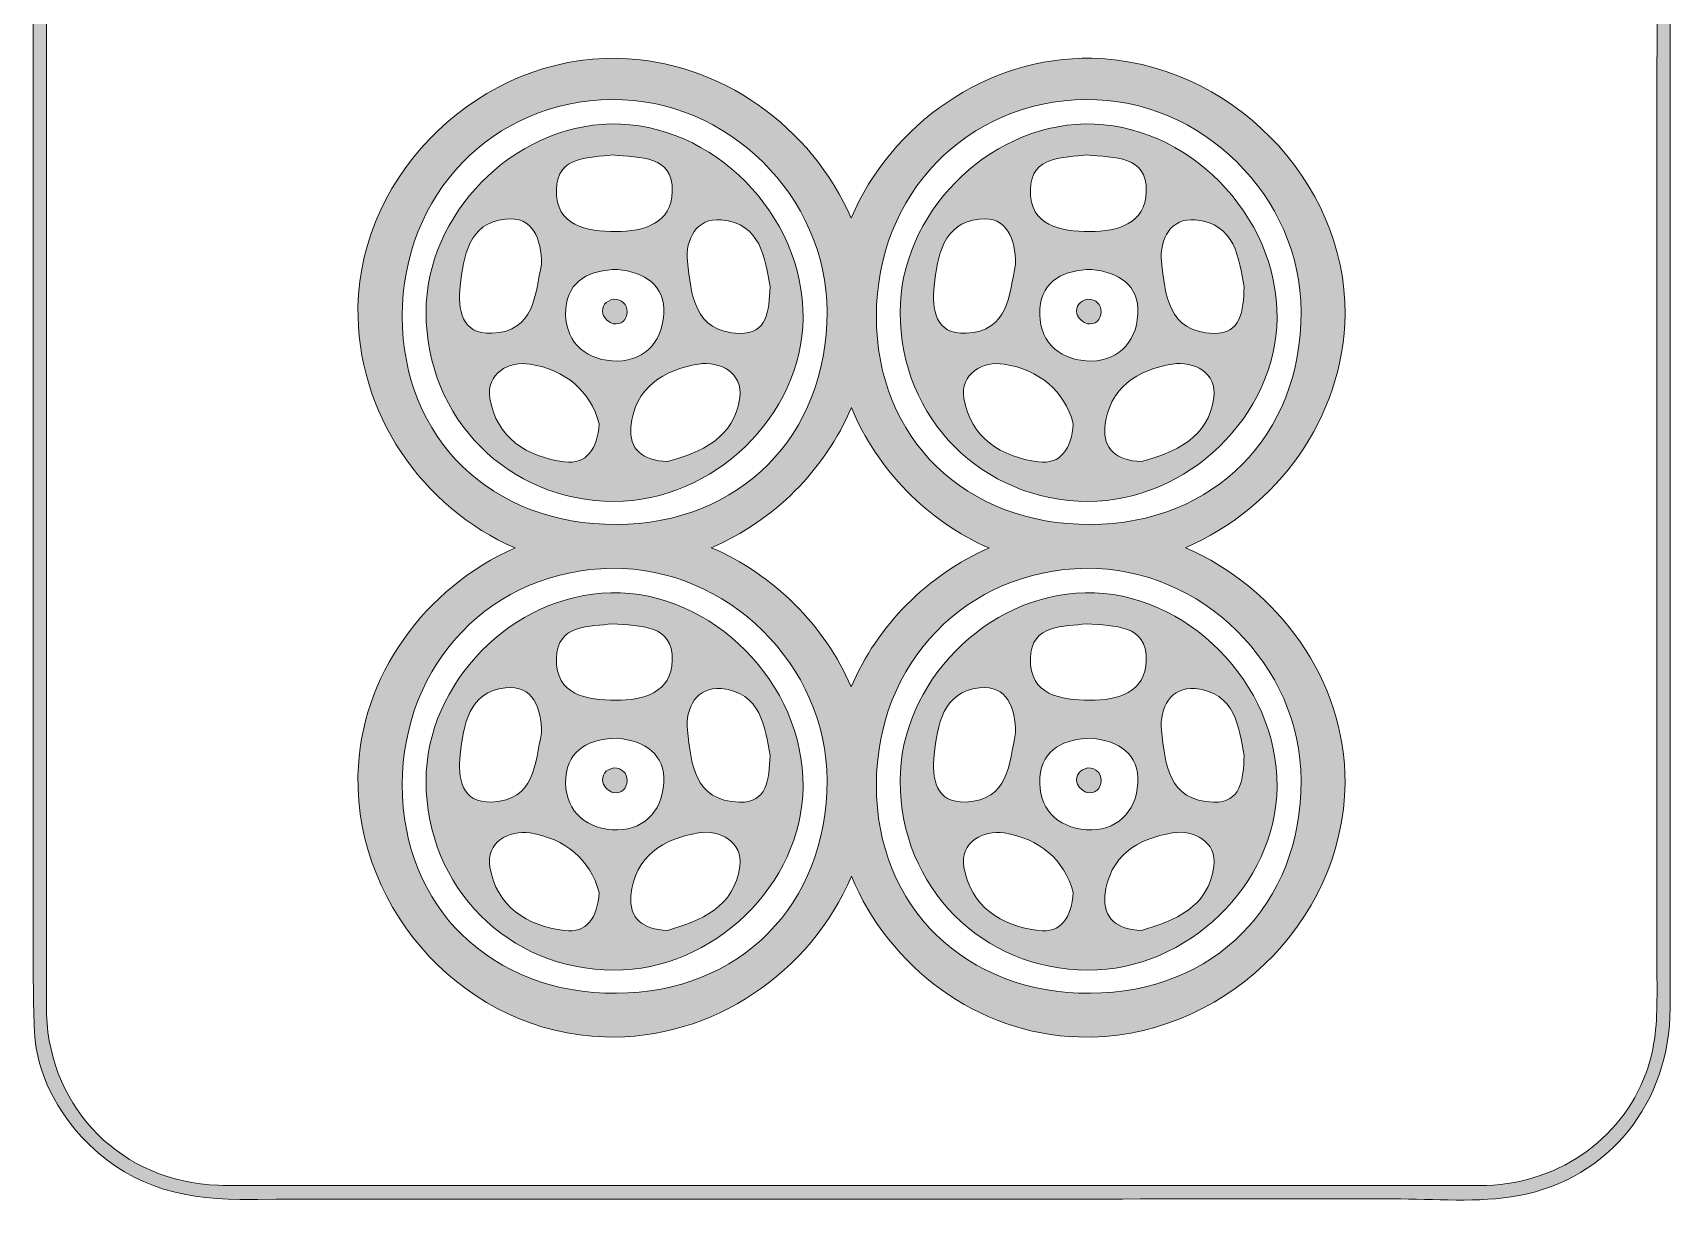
# Model space of a CAD drawing. Extents: x 2692 to 3002, y -465 to -30.
# Drawn here: x 2691.6 to 3002.5, y -465 to -242.8 of the extents above; entities that cross this region are included whole.
import ezdxf

# ---------------------------------------------------------------- set-up
doc = ezdxf.new("R2010")
doc.units = 0
doc.header["$MEASUREMENT"] = 0
doc.layers.add('Layer 1', color=7, linetype='Continuous', lineweight=0)

msp = doc.modelspace()

# ---------------------------------------------------------------- hatches: boundary and pattern name
at = {"layer": 'Layer 1', "true_color": 0x000000, "transparency": 33554687}
h = msp.add_hatch(color=18, dxfattribs=at)
h.dxf.hatch_style = 2
edge = h.paths.add_edge_path()
edge.add_spline(control_points=[(3000.02, -247.35), (3000.02, -247.35), (2999.97, -247.35), (2999.97, -247.35), (2999.97, -306.74), (2999.96, -366.14), (2999.98, -425.54), (2999.98, -430.55), (2999.68, -435.5), (2997.91, -440.27), (2993.11, -453.23), (2980.68, -461.67), (2966.25, -461.67), (2888.99, -461.67), (2811.72, -461.65), (2734.46, -461.64), (2731.91, -461.64), (2729.35, -461.7), (2726.8, -461.61), (2708.62, -460.96), (2694.94, -447.33), (2694.22, -429.17), (2694.18, -428.24), (2694.2, -427.32), (2694.2, -426.38), (2694.2, -307.01), (2694.22, -187.63), (2694.16, -68.25), (2694.16, -58.52), (2696.78, -49.98), (2703.78, -42.99), (2710.74, -36.06), (2719.15, -32.98), (2728.92, -32.99), (2785.88, -33.04), (2842.85, -33.01), (2899.8, -33.01), (2922.08, -33.01), (2944.36, -32.92), (2966.63, -33.05), (2983.18, -33.14), (2996.27, -43.96), (2999.38, -59.79), (3000.22, -64.03), (3000, -68.34), (3000.01, -72.63), (3000.02, -130.87), (3000.02, -189.11), (3000.02, -247.35)], knot_values=[0, 0, 0, 0, 1, 1, 1, 2, 2, 2, 3, 3, 3, 4, 4, 4, 5, 5, 5, 6, 6, 6, 7, 7, 7, 8, 8, 8, 9, 9, 9, 10, 10, 10, 11, 11, 11, 12, 12, 12, 13, 13, 13, 14, 14, 14, 15, 15, 15, 16, 16, 16, 16], degree=3, periodic=0)
edge = h.paths.add_edge_path()
edge.add_spline(control_points=[(3002.45, -299.19), (3002.45, -221.35), (3002.47, -143.49), (3002.45, -65.65), (3002.45, -55.34), (2998.5, -46.73), (2990.96, -39.73), (2983.78, -33.06), (2975.14, -30.39), (2965.49, -30.41), (2945.42, -30.45), (2925.35, -30.45), (2905.28, -30.45), (2846.22, -30.44), (2787.17, -30.42), (2728.11, -30.42), (2716.77, -30.42), (2707.39, -34.75), (2699.97, -43.31), (2693.69, -50.53), (2691.61, -59.04), (2691.63, -68.43), (2691.71, -127.96), (2691.67, -187.47), (2691.67, -246.98), (2691.67, -296.64), (2691.65, -346.3), (2691.68, -395.96), (2691.68, -407.66), (2691.61, -419.38), (2691.85, -431.09), (2692.02, -439.3), (2695.37, -446.34), (2700.89, -452.39), (2708.96, -461.25), (2719.16, -464.3), (2730.9, -464.28), (2803.87, -464.16), (2876.85, -464.25), (2949.82, -464.18), (2957.82, -464.16), (2965.88, -465.01), (2973.8, -463.55), (2990.84, -460.37), (3002.45, -445.92), (3002.46, -427.97), (3002.5, -385.05), (3002.45, -342.12), (3002.45, -299.19)], knot_values=[0, 0, 0, 0, 1, 1, 1, 2, 2, 2, 3, 3, 3, 4, 4, 4, 5, 5, 5, 6, 6, 6, 7, 7, 7, 8, 8, 8, 9, 9, 9, 10, 10, 10, 11, 11, 11, 12, 12, 12, 13, 13, 13, 14, 14, 14, 15, 15, 15, 16, 16, 16, 16], degree=3, periodic=0)
at = {"layer": 'Layer 1', "true_color": 0x831618, "transparency": 33554687}
h = msp.add_hatch(color=246, dxfattribs=at)
h.dxf.hatch_style = 2
edge = h.paths.add_edge_path()
edge.add_spline(control_points=[(2892.43, -425.15), (2868.68, -425.27), (2851.77, -408.82), (2851.77, -385.6), (2851.77, -362.43), (2868.91, -344.72), (2891.59, -344.47), (2913.49, -344.23), (2932.38, -362.87), (2932.42, -384.75), (2932.45, -408.32), (2915.9, -425.04), (2892.43, -425.15)], knot_values=[0, 0, 0, 0, 1, 1, 1, 2, 2, 2, 3, 3, 3, 4, 4, 4, 4], degree=3, periodic=0)
edge = h.paths.add_edge_path()
edge.add_spline(control_points=[(2802.43, -425.15), (2778.68, -425.27), (2761.77, -408.82), (2761.77, -385.6), (2761.77, -362.43), (2778.91, -344.72), (2801.59, -344.47), (2823.49, -344.23), (2842.38, -362.87), (2842.42, -384.75), (2842.45, -408.32), (2825.9, -425.04), (2802.43, -425.15)], knot_values=[0, 0, 0, 0, 1, 1, 1, 2, 2, 2, 3, 3, 3, 4, 4, 4, 4], degree=3, periodic=0)
edge = h.paths.add_edge_path()
edge.add_spline(control_points=[(2761.77, -296.6), (2761.77, -273.43), (2778.91, -255.72), (2801.59, -255.47), (2823.49, -255.23), (2842.38, -273.87), (2842.42, -295.75), (2842.45, -319.32), (2825.9, -336.04), (2802.43, -336.15), (2778.68, -336.27), (2761.77, -319.82), (2761.77, -296.6)], knot_values=[0, 0, 0, 0, 1, 1, 1, 2, 2, 2, 3, 3, 3, 4, 4, 4, 4], degree=3, periodic=0)
edge = h.paths.add_edge_path()
edge.add_spline(control_points=[(2873.17, -340.61), (2861.52, -345.72), (2851.94, -355.32), (2847, -366.98), (2841.96, -355.31), (2832.26, -345.65), (2820.44, -340.55), (2832.33, -335.46), (2842.02, -325.8), (2847.03, -313.93), (2851.96, -325.8), (2861.46, -335.53), (2873.17, -340.61)], knot_values=[0, 0, 0, 0, 1, 1, 1, 2, 2, 2, 3, 3, 3, 4, 4, 4, 4], degree=3, periodic=0)
edge = h.paths.add_edge_path()
edge.add_spline(control_points=[(2891.59, -255.47), (2913.49, -255.23), (2932.38, -273.87), (2932.42, -295.75), (2932.45, -319.32), (2915.9, -336.04), (2892.43, -336.15), (2868.68, -336.27), (2851.77, -319.82), (2851.77, -296.6), (2851.77, -273.43), (2868.91, -255.72), (2891.59, -255.47)], knot_values=[0, 0, 0, 0, 1, 1, 1, 2, 2, 2, 3, 3, 3, 4, 4, 4, 4], degree=3, periodic=0)
edge = h.paths.add_edge_path()
edge.add_spline(control_points=[(2910.44, -340.55), (2927.84, -333.1), (2940.55, -315.86), (2940.75, -296.24), (2941.01, -270.78), (2918.63, -248.15), (2892.71, -247.64), (2872.76, -247.25), (2854.52, -260.24), (2847, -277.98), (2839.6, -260.85), (2822.15, -248.02), (2802.71, -247.64), (2776.83, -247.13), (2753.82, -269.13), (2753.36, -294.81), (2753, -314.91), (2765.59, -332.98), (2783.17, -340.61), (2766.26, -348.02), (2753.7, -364.91), (2753.36, -383.81), (2752.89, -409.96), (2774.34, -432.7), (2800.18, -433.45), (2820.82, -434.05), (2839.38, -421.06), (2847.03, -402.93), (2854.18, -420.17), (2870.97, -432.89), (2890.18, -433.45), (2917.09, -434.23), (2940.47, -411.93), (2940.75, -385.24), (2940.94, -365.87), (2928.04, -348.15), (2910.44, -340.55)], knot_values=[0, 0, 0, 0, 1, 1, 1, 2, 2, 2, 3, 3, 3, 4, 4, 4, 5, 5, 5, 6, 6, 6, 7, 7, 7, 8, 8, 8, 9, 9, 9, 10, 10, 10, 11, 11, 11, 12, 12, 12, 12], degree=3, periodic=0)
h = msp.add_hatch(color=246, dxfattribs=at)
h.dxf.hatch_style = 2
edge = h.paths.add_edge_path()
edge.add_spline(control_points=[(2825.85, -312.06), (2824.84, -319.77), (2818.4, -322.46), (2812.09, -324.2), (2807.37, -324.07), (2804.78, -321.8), (2805.18, -317.62), (2805.9, -310.12), (2811.44, -306.76), (2817.99, -305.69), (2822.04, -305.04), (2826.47, -307.37), (2825.85, -312.06)], knot_values=[0, 0, 0, 0, 1, 1, 1, 2, 2, 2, 3, 3, 3, 4, 4, 4, 4], degree=3, periodic=0)
edge = h.paths.add_edge_path()
edge.add_spline(control_points=[(2801.61, -305.09), (2796.08, -304.71), (2792.39, -300.99), (2792.82, -295.21), (2793.22, -289.65), (2797.52, -287.87), (2802.61, -287.71), (2807.78, -288.26), (2811.71, -290.67), (2811.41, -296.22), (2811.1, -301.85), (2807.3, -305.48), (2801.61, -305.09)], knot_values=[0, 0, 0, 0, 1, 1, 1, 2, 2, 2, 3, 3, 3, 4, 4, 4, 4], degree=3, periodic=0)
edge = h.paths.add_edge_path()
edge.add_spline(control_points=[(2792.58, -324.26), (2785.48, -323.36), (2779.64, -319.63), (2778.39, -312.22), (2777.59, -307.51), (2782.03, -305.05), (2786.06, -305.71), (2792.61, -306.79), (2797.5, -310.68), (2799.14, -317.02), (2798.88, -321.82), (2796.73, -324.78), (2792.58, -324.26)], knot_values=[0, 0, 0, 0, 1, 1, 1, 2, 2, 2, 3, 3, 3, 4, 4, 4, 4], degree=3, periodic=0)
edge = h.paths.add_edge_path()
edge.add_spline(control_points=[(2772.77, -290.88), (2773.37, -285.23), (2774.38, -278.91), (2781.35, -278.15), (2786.63, -277.58), (2788.16, -282.04), (2788.21, -286.71), (2786.96, -292.52), (2786.95, -299.5), (2778.8, -299.84), (2772.92, -300.09), (2772.3, -295.28), (2772.77, -290.88)], knot_values=[0, 0, 0, 0, 1, 1, 1, 2, 2, 2, 3, 3, 3, 4, 4, 4, 4], degree=3, periodic=0)
edge = h.paths.add_edge_path()
edge.add_spline(control_points=[(2801.69, -265.98), (2807.06, -266.51), (2813.19, -266.05), (2813.02, -272.95), (2812.86, -279), (2807.63, -280.56), (2802.32, -280.53), (2796.77, -280.51), (2790.86, -279.51), (2791.02, -272.62), (2791.18, -265.92), (2797.46, -266.6), (2801.69, -265.98)], knot_values=[0, 0, 0, 0, 1, 1, 1, 2, 2, 2, 3, 3, 3, 4, 4, 4, 4], degree=3, periodic=0)
edge = h.paths.add_edge_path()
edge.add_spline(control_points=[(2822.29, -278.31), (2829.89, -279), (2830.63, -285.61), (2831.59, -291.02), (2831.45, -295.64), (2831, -300.02), (2825.79, -299.87), (2817.11, -299.62), (2816.59, -292.46), (2815.92, -286.22), (2815.46, -281.96), (2817.7, -277.89), (2822.29, -278.31)], knot_values=[0, 0, 0, 0, 1, 1, 1, 2, 2, 2, 3, 3, 3, 4, 4, 4, 4], degree=3, periodic=0)
edge = h.paths.add_edge_path()
edge.add_spline(control_points=[(2837.85, -296.95), (2838.04, -277.34), (2820.64, -259.75), (2801.39, -260.11), (2782.74, -260.46), (2766.26, -277.25), (2766.28, -295.87), (2766.3, -316.03), (2781.88, -331.71), (2801.94, -331.76), (2820.84, -331.81), (2837.66, -315.5), (2837.85, -296.95)], knot_values=[0, 0, 0, 0, 1, 1, 1, 2, 2, 2, 3, 3, 3, 4, 4, 4, 4], degree=3, periodic=0)
h = msp.add_hatch(color=246, dxfattribs=at)
h.dxf.hatch_style = 2
edge = h.paths.add_edge_path()
edge.add_spline(control_points=[(2862.77, -290.88), (2863.37, -285.23), (2864.38, -278.91), (2871.35, -278.15), (2876.63, -277.58), (2878.16, -282.04), (2878.21, -286.71), (2876.96, -292.52), (2876.95, -299.5), (2868.8, -299.84), (2862.92, -300.09), (2862.3, -295.28), (2862.77, -290.88)], knot_values=[0, 0, 0, 0, 1, 1, 1, 2, 2, 2, 3, 3, 3, 4, 4, 4, 4], degree=3, periodic=0)
edge = h.paths.add_edge_path()
edge.add_spline(control_points=[(2891.69, -265.98), (2897.06, -266.51), (2903.19, -266.05), (2903.02, -272.95), (2902.86, -279), (2897.63, -280.56), (2892.32, -280.53), (2886.77, -280.51), (2880.86, -279.51), (2881.02, -272.62), (2881.18, -265.92), (2887.46, -266.6), (2891.69, -265.98)], knot_values=[0, 0, 0, 0, 1, 1, 1, 2, 2, 2, 3, 3, 3, 4, 4, 4, 4], degree=3, periodic=0)
edge = h.paths.add_edge_path()
edge.add_spline(control_points=[(2912.29, -278.31), (2919.89, -279), (2920.63, -285.61), (2921.59, -291.02), (2921.45, -295.64), (2921, -300.02), (2915.79, -299.87), (2907.11, -299.62), (2906.59, -292.46), (2905.92, -286.22), (2905.46, -281.96), (2907.7, -277.89), (2912.29, -278.31)], knot_values=[0, 0, 0, 0, 1, 1, 1, 2, 2, 2, 3, 3, 3, 4, 4, 4, 4], degree=3, periodic=0)
edge = h.paths.add_edge_path()
edge.add_spline(control_points=[(2915.85, -312.06), (2914.84, -319.77), (2908.4, -322.46), (2902.09, -324.2), (2897.37, -324.07), (2894.78, -321.8), (2895.18, -317.62), (2895.9, -310.12), (2901.44, -306.76), (2907.99, -305.69), (2912.04, -305.04), (2916.47, -307.37), (2915.85, -312.06)], knot_values=[0, 0, 0, 0, 1, 1, 1, 2, 2, 2, 3, 3, 3, 4, 4, 4, 4], degree=3, periodic=0)
edge = h.paths.add_edge_path()
edge.add_spline(control_points=[(2891.61, -305.09), (2886.08, -304.71), (2882.39, -300.99), (2882.82, -295.21), (2883.22, -289.65), (2887.52, -287.87), (2892.61, -287.71), (2897.78, -288.26), (2901.71, -290.67), (2901.41, -296.22), (2901.1, -301.85), (2897.3, -305.48), (2891.61, -305.09)], knot_values=[0, 0, 0, 0, 1, 1, 1, 2, 2, 2, 3, 3, 3, 4, 4, 4, 4], degree=3, periodic=0)
edge = h.paths.add_edge_path()
edge.add_spline(control_points=[(2882.58, -324.26), (2875.48, -323.36), (2869.64, -319.63), (2868.39, -312.22), (2867.59, -307.51), (2872.03, -305.05), (2876.06, -305.71), (2882.61, -306.79), (2887.5, -310.68), (2889.14, -317.02), (2888.88, -321.82), (2886.73, -324.78), (2882.58, -324.26)], knot_values=[0, 0, 0, 0, 1, 1, 1, 2, 2, 2, 3, 3, 3, 4, 4, 4, 4], degree=3, periodic=0)
edge = h.paths.add_edge_path()
edge.add_spline(control_points=[(2891.94, -331.76), (2910.84, -331.81), (2927.66, -315.5), (2927.85, -296.95), (2928.04, -277.34), (2910.64, -259.75), (2891.39, -260.11), (2872.74, -260.46), (2856.26, -277.25), (2856.28, -295.87), (2856.3, -316.03), (2871.88, -331.71), (2891.94, -331.76)], knot_values=[0, 0, 0, 0, 1, 1, 1, 2, 2, 2, 3, 3, 3, 4, 4, 4, 4], degree=3, periodic=0)
h = msp.add_hatch(color=246, dxfattribs=at)
h.dxf.hatch_style = 2
edge = h.paths.add_edge_path()
edge.add_spline(control_points=[(2801.93, -293.36), (2800.4, -293.68), (2799.5, -294.7), (2799.86, -296.16), (2800.05, -296.93), (2801.06, -297.88), (2801.83, -298.03), (2803.33, -298.32), (2804.4, -297.32), (2804.44, -295.8), (2804.47, -294.28), (2803.48, -293.45), (2801.93, -293.36)], knot_values=[0, 0, 0, 0, 1, 1, 1, 2, 2, 2, 3, 3, 3, 4, 4, 4, 4], degree=3, periodic=0)
h = msp.add_hatch(color=246, dxfattribs=at)
h.dxf.hatch_style = 2
edge = h.paths.add_edge_path()
edge.add_spline(control_points=[(2891.93, -293.36), (2890.4, -293.68), (2889.5, -294.7), (2889.86, -296.16), (2890.05, -296.93), (2891.06, -297.88), (2891.83, -298.03), (2893.33, -298.32), (2894.4, -297.32), (2894.44, -295.8), (2894.47, -294.28), (2893.48, -293.45), (2891.93, -293.36)], knot_values=[0, 0, 0, 0, 1, 1, 1, 2, 2, 2, 3, 3, 3, 4, 4, 4, 4], degree=3, periodic=0)
h = msp.add_hatch(color=246, dxfattribs=at)
h.dxf.hatch_style = 2
edge = h.paths.add_edge_path()
edge.add_spline(control_points=[(2831.59, -380.02), (2831.45, -384.64), (2831, -389.02), (2825.79, -388.87), (2817.11, -388.62), (2816.59, -381.46), (2815.92, -375.22), (2815.46, -370.96), (2817.7, -366.89), (2822.29, -367.31), (2829.89, -368), (2830.63, -374.61), (2831.59, -380.02)], knot_values=[0, 0, 0, 0, 1, 1, 1, 2, 2, 2, 3, 3, 3, 4, 4, 4, 4], degree=3, periodic=0)
edge = h.paths.add_edge_path()
edge.add_spline(control_points=[(2825.85, -401.06), (2824.84, -408.77), (2818.4, -411.46), (2812.09, -413.2), (2807.37, -413.07), (2804.78, -410.8), (2805.18, -406.62), (2805.9, -399.12), (2811.44, -395.76), (2817.99, -394.69), (2822.04, -394.04), (2826.47, -396.37), (2825.85, -401.06)], knot_values=[0, 0, 0, 0, 1, 1, 1, 2, 2, 2, 3, 3, 3, 4, 4, 4, 4], degree=3, periodic=0)
edge = h.paths.add_edge_path()
edge.add_spline(control_points=[(2801.61, -394.09), (2796.08, -393.71), (2792.39, -389.99), (2792.82, -384.21), (2793.22, -378.65), (2797.52, -376.87), (2802.61, -376.71), (2807.78, -377.26), (2811.71, -379.67), (2811.41, -385.22), (2811.1, -390.85), (2807.3, -394.48), (2801.61, -394.09)], knot_values=[0, 0, 0, 0, 1, 1, 1, 2, 2, 2, 3, 3, 3, 4, 4, 4, 4], degree=3, periodic=0)
edge = h.paths.add_edge_path()
edge.add_spline(control_points=[(2792.58, -413.26), (2785.48, -412.36), (2779.64, -408.63), (2778.39, -401.22), (2777.59, -396.51), (2782.03, -394.05), (2786.06, -394.71), (2792.61, -395.79), (2797.5, -399.68), (2799.14, -406.02), (2798.88, -410.82), (2796.73, -413.78), (2792.58, -413.26)], knot_values=[0, 0, 0, 0, 1, 1, 1, 2, 2, 2, 3, 3, 3, 4, 4, 4, 4], degree=3, periodic=0)
edge = h.paths.add_edge_path()
edge.add_spline(control_points=[(2772.77, -379.88), (2773.37, -374.23), (2774.38, -367.91), (2781.35, -367.15), (2786.63, -366.58), (2788.16, -371.04), (2788.21, -375.71), (2786.96, -381.52), (2786.95, -388.5), (2778.8, -388.84), (2772.92, -389.09), (2772.3, -384.28), (2772.77, -379.88)], knot_values=[0, 0, 0, 0, 1, 1, 1, 2, 2, 2, 3, 3, 3, 4, 4, 4, 4], degree=3, periodic=0)
edge = h.paths.add_edge_path()
edge.add_spline(control_points=[(2801.69, -354.98), (2807.06, -355.51), (2813.19, -355.05), (2813.02, -361.95), (2812.86, -368), (2807.63, -369.56), (2802.32, -369.53), (2796.77, -369.51), (2790.86, -368.51), (2791.02, -361.62), (2791.18, -354.92), (2797.46, -355.6), (2801.69, -354.98)], knot_values=[0, 0, 0, 0, 1, 1, 1, 2, 2, 2, 3, 3, 3, 4, 4, 4, 4], degree=3, periodic=0)
edge = h.paths.add_edge_path()
edge.add_spline(control_points=[(2801.39, -349.11), (2782.74, -349.46), (2766.26, -366.25), (2766.28, -384.87), (2766.3, -405.03), (2781.88, -420.71), (2801.94, -420.76), (2820.84, -420.81), (2837.66, -404.5), (2837.85, -385.95), (2838.04, -366.34), (2820.64, -348.75), (2801.39, -349.11)], knot_values=[0, 0, 0, 0, 1, 1, 1, 2, 2, 2, 3, 3, 3, 4, 4, 4, 4], degree=3, periodic=0)
h = msp.add_hatch(color=246, dxfattribs=at)
h.dxf.hatch_style = 2
edge = h.paths.add_edge_path()
edge.add_spline(control_points=[(2921.59, -380.02), (2921.45, -384.64), (2921, -389.02), (2915.79, -388.87), (2907.11, -388.62), (2906.59, -381.46), (2905.92, -375.22), (2905.46, -370.96), (2907.7, -366.89), (2912.29, -367.31), (2919.89, -368), (2920.63, -374.61), (2921.59, -380.02)], knot_values=[0, 0, 0, 0, 1, 1, 1, 2, 2, 2, 3, 3, 3, 4, 4, 4, 4], degree=3, periodic=0)
edge = h.paths.add_edge_path()
edge.add_spline(control_points=[(2915.85, -401.06), (2914.84, -408.77), (2908.4, -411.46), (2902.09, -413.2), (2897.37, -413.07), (2894.78, -410.8), (2895.18, -406.62), (2895.9, -399.12), (2901.44, -395.76), (2907.99, -394.69), (2912.04, -394.04), (2916.47, -396.37), (2915.85, -401.06)], knot_values=[0, 0, 0, 0, 1, 1, 1, 2, 2, 2, 3, 3, 3, 4, 4, 4, 4], degree=3, periodic=0)
edge = h.paths.add_edge_path()
edge.add_spline(control_points=[(2891.61, -394.09), (2886.08, -393.71), (2882.39, -389.99), (2882.82, -384.21), (2883.22, -378.65), (2887.52, -376.87), (2892.61, -376.71), (2897.78, -377.26), (2901.71, -379.67), (2901.41, -385.22), (2901.1, -390.85), (2897.3, -394.48), (2891.61, -394.09)], knot_values=[0, 0, 0, 0, 1, 1, 1, 2, 2, 2, 3, 3, 3, 4, 4, 4, 4], degree=3, periodic=0)
edge = h.paths.add_edge_path()
edge.add_spline(control_points=[(2882.58, -413.26), (2875.48, -412.36), (2869.64, -408.63), (2868.39, -401.22), (2867.59, -396.51), (2872.03, -394.05), (2876.06, -394.71), (2882.61, -395.79), (2887.5, -399.68), (2889.14, -406.02), (2888.88, -410.82), (2886.73, -413.78), (2882.58, -413.26)], knot_values=[0, 0, 0, 0, 1, 1, 1, 2, 2, 2, 3, 3, 3, 4, 4, 4, 4], degree=3, periodic=0)
edge = h.paths.add_edge_path()
edge.add_spline(control_points=[(2862.77, -379.88), (2863.37, -374.23), (2864.38, -367.91), (2871.35, -367.15), (2876.63, -366.58), (2878.16, -371.04), (2878.21, -375.71), (2876.96, -381.52), (2876.95, -388.5), (2868.8, -388.84), (2862.92, -389.09), (2862.3, -384.28), (2862.77, -379.88)], knot_values=[0, 0, 0, 0, 1, 1, 1, 2, 2, 2, 3, 3, 3, 4, 4, 4, 4], degree=3, periodic=0)
edge = h.paths.add_edge_path()
edge.add_spline(control_points=[(2891.69, -354.98), (2897.06, -355.51), (2903.19, -355.05), (2903.02, -361.95), (2902.86, -368), (2897.63, -369.56), (2892.32, -369.53), (2886.77, -369.51), (2880.86, -368.51), (2881.02, -361.62), (2881.18, -354.92), (2887.46, -355.6), (2891.69, -354.98)], knot_values=[0, 0, 0, 0, 1, 1, 1, 2, 2, 2, 3, 3, 3, 4, 4, 4, 4], degree=3, periodic=0)
edge = h.paths.add_edge_path()
edge.add_spline(control_points=[(2891.39, -349.11), (2872.74, -349.46), (2856.26, -366.25), (2856.28, -384.87), (2856.3, -405.03), (2871.88, -420.71), (2891.94, -420.76), (2910.84, -420.81), (2927.66, -404.5), (2927.85, -385.95), (2928.04, -366.34), (2910.64, -348.75), (2891.39, -349.11)], knot_values=[0, 0, 0, 0, 1, 1, 1, 2, 2, 2, 3, 3, 3, 4, 4, 4, 4], degree=3, periodic=0)
h = msp.add_hatch(color=246, dxfattribs=at)
h.dxf.hatch_style = 2
edge = h.paths.add_edge_path()
edge.add_spline(control_points=[(2801.93, -382.36), (2800.4, -382.68), (2799.5, -383.7), (2799.86, -385.16), (2800.05, -385.93), (2801.06, -386.88), (2801.83, -387.03), (2803.33, -387.32), (2804.4, -386.32), (2804.44, -384.8), (2804.47, -383.28), (2803.48, -382.45), (2801.93, -382.36)], knot_values=[0, 0, 0, 0, 1, 1, 1, 2, 2, 2, 3, 3, 3, 4, 4, 4, 4], degree=3, periodic=0)
h = msp.add_hatch(color=246, dxfattribs=at)
h.dxf.hatch_style = 2
edge = h.paths.add_edge_path()
edge.add_spline(control_points=[(2891.93, -382.36), (2890.4, -382.68), (2889.5, -383.7), (2889.86, -385.16), (2890.05, -385.93), (2891.06, -386.88), (2891.83, -387.03), (2893.33, -387.32), (2894.4, -386.32), (2894.44, -384.8), (2894.47, -383.28), (2893.48, -382.45), (2891.93, -382.36)], knot_values=[0, 0, 0, 0, 1, 1, 1, 2, 2, 2, 3, 3, 3, 4, 4, 4, 4], degree=3, periodic=0)

# ---------------------------------------------------------------- linework, layer by layer
at = {"layer": 'Layer 1'}
for points, knots in [([(3002.45, -299.19), (3002.45, -221.35), (3002.47, -143.49), (3002.45, -65.65), (3002.45, -55.34), (2998.5, -46.73), (2990.96, -39.73), (2983.78, -33.06), (2975.14, -30.39), (2965.49, -30.41), (2945.42, -30.45), (2925.35, -30.45), (2905.28, -30.45), (2846.22, -30.44), (2787.17, -30.42), (2728.11, -30.42), (2716.77, -30.42), (2707.39, -34.75), (2699.97, -43.31), (2693.69, -50.53), (2691.61, -59.04), (2691.63, -68.43), (2691.71, -127.96), (2691.67, -187.47), (2691.67, -246.98), (2691.67, -296.64), (2691.65, -346.3), (2691.68, -395.96), (2691.68, -407.66), (2691.61, -419.38), (2691.85, -431.09), (2692.02, -439.3), (2695.37, -446.34), (2700.89, -452.39), (2708.96, -461.25), (2719.16, -464.3), (2730.9, -464.28), (2803.87, -464.16), (2876.85, -464.25), (2949.82, -464.18), (2957.82, -464.16), (2965.88, -465.01), (2973.8, -463.55), (2990.84, -460.37), (3002.45, -445.92), (3002.46, -427.97), (3002.5, -385.05), (3002.45, -342.12), (3002.45, -299.19)], [0, 0, 0, 0, 1, 1, 1, 2, 2, 2, 3, 3, 3, 4, 4, 4, 5, 5, 5, 6, 6, 6, 7, 7, 7, 8, 8, 8, 9, 9, 9, 10, 10, 10, 11, 11, 11, 12, 12, 12, 13, 13, 13, 14, 14, 14, 15, 15, 15, 16, 16, 16, 16]), ([(3000.02, -247.35), (3000.02, -247.35), (2999.97, -247.35), (2999.97, -247.35), (2999.97, -306.74), (2999.96, -366.14), (2999.98, -425.54), (2999.98, -430.55), (2999.68, -435.5), (2997.91, -440.27), (2993.11, -453.23), (2980.68, -461.67), (2966.25, -461.67), (2888.99, -461.67), (2811.72, -461.65), (2734.46, -461.64), (2731.91, -461.64), (2729.35, -461.7), (2726.8, -461.61), (2708.62, -460.96), (2694.94, -447.33), (2694.22, -429.17), (2694.18, -428.24), (2694.2, -427.32), (2694.2, -426.38), (2694.2, -307.01), (2694.22, -187.63), (2694.16, -68.25), (2694.16, -58.52), (2696.78, -49.98), (2703.78, -42.99), (2710.74, -36.06), (2719.15, -32.98), (2728.92, -32.99), (2785.88, -33.04), (2842.85, -33.01), (2899.8, -33.01), (2922.08, -33.01), (2944.36, -32.92), (2966.63, -33.05), (2983.18, -33.14), (2996.27, -43.96), (2999.38, -59.79), (3000.22, -64.03), (3000, -68.34), (3000.01, -72.63), (3000.02, -130.87), (3000.02, -189.11), (3000.02, -247.35)], [0, 0, 0, 0, 1, 1, 1, 2, 2, 2, 3, 3, 3, 4, 4, 4, 5, 5, 5, 6, 6, 6, 7, 7, 7, 8, 8, 8, 9, 9, 9, 10, 10, 10, 11, 11, 11, 12, 12, 12, 13, 13, 13, 14, 14, 14, 15, 15, 15, 16, 16, 16, 16]), ([(3000.02, -247.35), (3000.02, -247.35), (2999.97, -247.35), (2999.97, -247.35), (2999.97, -306.74), (2999.96, -366.14), (2999.98, -425.54), (2999.98, -430.55), (2999.68, -435.5), (2997.91, -440.27), (2993.11, -453.23), (2980.68, -461.67), (2966.25, -461.67), (2888.99, -461.67), (2811.72, -461.65), (2734.46, -461.64), (2731.91, -461.64), (2729.35, -461.7), (2726.8, -461.61), (2708.62, -460.96), (2694.94, -447.33), (2694.22, -429.17), (2694.18, -428.24), (2694.2, -427.32), (2694.2, -426.38), (2694.2, -307.01), (2694.22, -187.63), (2694.16, -68.25), (2694.16, -58.52), (2696.78, -49.98), (2703.78, -42.99), (2710.74, -36.06), (2719.15, -32.98), (2728.92, -32.99), (2785.88, -33.04), (2842.85, -33.01), (2899.8, -33.01), (2922.08, -33.01), (2944.36, -32.92), (2966.63, -33.05), (2983.18, -33.14), (2996.27, -43.96), (2999.38, -59.79), (3000.22, -64.03), (3000, -68.34), (3000.01, -72.63), (3000.02, -130.87), (3000.02, -189.11), (3000.02, -247.35)], [0, 0, 0, 0, 1, 1, 1, 2, 2, 2, 3, 3, 3, 4, 4, 4, 5, 5, 5, 6, 6, 6, 7, 7, 7, 8, 8, 8, 9, 9, 9, 10, 10, 10, 11, 11, 11, 12, 12, 12, 13, 13, 13, 14, 14, 14, 15, 15, 15, 16, 16, 16, 16]), ([(2910.44, -340.55), (2927.84, -333.1), (2940.55, -315.86), (2940.75, -296.24), (2941.01, -270.78), (2918.63, -248.15), (2892.71, -247.64), (2872.76, -247.25), (2854.52, -260.24), (2847, -277.98), (2839.6, -260.85), (2822.15, -248.02), (2802.71, -247.64), (2776.83, -247.13), (2753.82, -269.13), (2753.36, -294.81), (2753, -314.91), (2765.59, -332.98), (2783.17, -340.61), (2766.26, -348.02), (2753.7, -364.91), (2753.36, -383.81), (2752.89, -409.96), (2774.34, -432.7), (2800.18, -433.45), (2820.82, -434.05), (2839.38, -421.06), (2847.03, -402.93), (2854.18, -420.17), (2870.97, -432.89), (2890.18, -433.45), (2917.09, -434.23), (2940.47, -411.93), (2940.75, -385.24), (2940.94, -365.87), (2928.04, -348.15), (2910.44, -340.55)], [0, 0, 0, 0, 1, 1, 1, 2, 2, 2, 3, 3, 3, 4, 4, 4, 5, 5, 5, 6, 6, 6, 7, 7, 7, 8, 8, 8, 9, 9, 9, 10, 10, 10, 11, 11, 11, 12, 12, 12, 12]), ([(2761.77, -296.6), (2761.77, -273.43), (2778.91, -255.72), (2801.59, -255.47), (2823.49, -255.23), (2842.38, -273.87), (2842.42, -295.75), (2842.45, -319.32), (2825.9, -336.04), (2802.43, -336.15), (2778.68, -336.27), (2761.77, -319.82), (2761.77, -296.6)], [0, 0, 0, 0, 1, 1, 1, 2, 2, 2, 3, 3, 3, 4, 4, 4, 4]), ([(2891.59, -255.47), (2913.49, -255.23), (2932.38, -273.87), (2932.42, -295.75), (2932.45, -319.32), (2915.9, -336.04), (2892.43, -336.15), (2868.68, -336.27), (2851.77, -319.82), (2851.77, -296.6), (2851.77, -273.43), (2868.91, -255.72), (2891.59, -255.47)], [0, 0, 0, 0, 1, 1, 1, 2, 2, 2, 3, 3, 3, 4, 4, 4, 4]), ([(2837.85, -296.95), (2838.04, -277.34), (2820.64, -259.75), (2801.39, -260.11), (2782.74, -260.46), (2766.26, -277.25), (2766.28, -295.87), (2766.3, -316.03), (2781.88, -331.71), (2801.94, -331.76), (2820.84, -331.81), (2837.66, -315.5), (2837.85, -296.95)], [0, 0, 0, 0, 1, 1, 1, 2, 2, 2, 3, 3, 3, 4, 4, 4, 4]), ([(2891.94, -331.76), (2910.84, -331.81), (2927.66, -315.5), (2927.85, -296.95), (2928.04, -277.34), (2910.64, -259.75), (2891.39, -260.11), (2872.74, -260.46), (2856.26, -277.25), (2856.28, -295.87), (2856.3, -316.03), (2871.88, -331.71), (2891.94, -331.76)], [0, 0, 0, 0, 1, 1, 1, 2, 2, 2, 3, 3, 3, 4, 4, 4, 4]), ([(2801.69, -265.98), (2807.06, -266.51), (2813.19, -266.05), (2813.02, -272.95), (2812.86, -279), (2807.63, -280.56), (2802.32, -280.53), (2796.77, -280.51), (2790.86, -279.51), (2791.02, -272.62), (2791.18, -265.92), (2797.46, -266.6), (2801.69, -265.98)], [0, 0, 0, 0, 1, 1, 1, 2, 2, 2, 3, 3, 3, 4, 4, 4, 4]), ([(2891.69, -265.98), (2897.06, -266.51), (2903.19, -266.05), (2903.02, -272.95), (2902.86, -279), (2897.63, -280.56), (2892.32, -280.53), (2886.77, -280.51), (2880.86, -279.51), (2881.02, -272.62), (2881.18, -265.92), (2887.46, -266.6), (2891.69, -265.98)], [0, 0, 0, 0, 1, 1, 1, 2, 2, 2, 3, 3, 3, 4, 4, 4, 4]), ([(2772.77, -290.88), (2773.37, -285.23), (2774.38, -278.91), (2781.35, -278.15), (2786.63, -277.58), (2788.16, -282.04), (2788.21, -286.71), (2786.96, -292.52), (2786.95, -299.5), (2778.8, -299.84), (2772.92, -300.09), (2772.3, -295.28), (2772.77, -290.88)], [0, 0, 0, 0, 1, 1, 1, 2, 2, 2, 3, 3, 3, 4, 4, 4, 4]), ([(2822.29, -278.31), (2829.89, -279), (2830.63, -285.61), (2831.59, -291.02), (2831.45, -295.64), (2831, -300.02), (2825.79, -299.87), (2817.11, -299.62), (2816.59, -292.46), (2815.92, -286.22), (2815.46, -281.96), (2817.7, -277.89), (2822.29, -278.31)], [0, 0, 0, 0, 1, 1, 1, 2, 2, 2, 3, 3, 3, 4, 4, 4, 4]), ([(2862.77, -290.88), (2863.37, -285.23), (2864.38, -278.91), (2871.35, -278.15), (2876.63, -277.58), (2878.16, -282.04), (2878.21, -286.71), (2876.96, -292.52), (2876.95, -299.5), (2868.8, -299.84), (2862.92, -300.09), (2862.3, -295.28), (2862.77, -290.88)], [0, 0, 0, 0, 1, 1, 1, 2, 2, 2, 3, 3, 3, 4, 4, 4, 4]), ([(2912.29, -278.31), (2919.89, -279), (2920.63, -285.61), (2921.59, -291.02), (2921.45, -295.64), (2921, -300.02), (2915.79, -299.87), (2907.11, -299.62), (2906.59, -292.46), (2905.92, -286.22), (2905.46, -281.96), (2907.7, -277.89), (2912.29, -278.31)], [0, 0, 0, 0, 1, 1, 1, 2, 2, 2, 3, 3, 3, 4, 4, 4, 4]), ([(2801.61, -305.09), (2796.08, -304.71), (2792.39, -300.99), (2792.82, -295.21), (2793.22, -289.65), (2797.52, -287.87), (2802.61, -287.71), (2807.78, -288.26), (2811.71, -290.67), (2811.41, -296.22), (2811.1, -301.85), (2807.3, -305.48), (2801.61, -305.09)], [0, 0, 0, 0, 1, 1, 1, 2, 2, 2, 3, 3, 3, 4, 4, 4, 4]), ([(2891.61, -305.09), (2886.08, -304.71), (2882.39, -300.99), (2882.82, -295.21), (2883.22, -289.65), (2887.52, -287.87), (2892.61, -287.71), (2897.78, -288.26), (2901.71, -290.67), (2901.41, -296.22), (2901.1, -301.85), (2897.3, -305.48), (2891.61, -305.09)], [0, 0, 0, 0, 1, 1, 1, 2, 2, 2, 3, 3, 3, 4, 4, 4, 4]), ([(2801.93, -293.36), (2800.4, -293.68), (2799.5, -294.7), (2799.86, -296.16), (2800.05, -296.93), (2801.06, -297.88), (2801.83, -298.03), (2803.33, -298.32), (2804.4, -297.32), (2804.44, -295.8), (2804.47, -294.28), (2803.48, -293.45), (2801.93, -293.36)], [0, 0, 0, 0, 1, 1, 1, 2, 2, 2, 3, 3, 3, 4, 4, 4, 4]), ([(2891.93, -293.36), (2890.4, -293.68), (2889.5, -294.7), (2889.86, -296.16), (2890.05, -296.93), (2891.06, -297.88), (2891.83, -298.03), (2893.33, -298.32), (2894.4, -297.32), (2894.44, -295.8), (2894.47, -294.28), (2893.48, -293.45), (2891.93, -293.36)], [0, 0, 0, 0, 1, 1, 1, 2, 2, 2, 3, 3, 3, 4, 4, 4, 4]), ([(2792.58, -324.26), (2785.48, -323.36), (2779.64, -319.63), (2778.39, -312.22), (2777.59, -307.51), (2782.03, -305.05), (2786.06, -305.71), (2792.61, -306.79), (2797.5, -310.68), (2799.14, -317.02), (2798.88, -321.82), (2796.73, -324.78), (2792.58, -324.26)], [0, 0, 0, 0, 1, 1, 1, 2, 2, 2, 3, 3, 3, 4, 4, 4, 4]), ([(2825.85, -312.06), (2824.84, -319.77), (2818.4, -322.46), (2812.09, -324.2), (2807.37, -324.07), (2804.78, -321.8), (2805.18, -317.62), (2805.9, -310.12), (2811.44, -306.76), (2817.99, -305.69), (2822.04, -305.04), (2826.47, -307.37), (2825.85, -312.06)], [0, 0, 0, 0, 1, 1, 1, 2, 2, 2, 3, 3, 3, 4, 4, 4, 4]), ([(2882.58, -324.26), (2875.48, -323.36), (2869.64, -319.63), (2868.39, -312.22), (2867.59, -307.51), (2872.03, -305.05), (2876.06, -305.71), (2882.61, -306.79), (2887.5, -310.68), (2889.14, -317.02), (2888.88, -321.82), (2886.73, -324.78), (2882.58, -324.26)], [0, 0, 0, 0, 1, 1, 1, 2, 2, 2, 3, 3, 3, 4, 4, 4, 4]), ([(2915.85, -312.06), (2914.84, -319.77), (2908.4, -322.46), (2902.09, -324.2), (2897.37, -324.07), (2894.78, -321.8), (2895.18, -317.62), (2895.9, -310.12), (2901.44, -306.76), (2907.99, -305.69), (2912.04, -305.04), (2916.47, -307.37), (2915.85, -312.06)], [0, 0, 0, 0, 1, 1, 1, 2, 2, 2, 3, 3, 3, 4, 4, 4, 4]), ([(2873.17, -340.61), (2861.52, -345.72), (2851.94, -355.32), (2847, -366.98), (2841.96, -355.31), (2832.26, -345.65), (2820.44, -340.55), (2832.33, -335.46), (2842.02, -325.8), (2847.03, -313.93), (2851.96, -325.8), (2861.46, -335.53), (2873.17, -340.61)], [0, 0, 0, 0, 1, 1, 1, 2, 2, 2, 3, 3, 3, 4, 4, 4, 4]), ([(2802.43, -425.15), (2778.68, -425.27), (2761.77, -408.82), (2761.77, -385.6), (2761.77, -362.43), (2778.91, -344.72), (2801.59, -344.47), (2823.49, -344.23), (2842.38, -362.87), (2842.42, -384.75), (2842.45, -408.32), (2825.9, -425.04), (2802.43, -425.15)], [0, 0, 0, 0, 1, 1, 1, 2, 2, 2, 3, 3, 3, 4, 4, 4, 4]), ([(2892.43, -425.15), (2868.68, -425.27), (2851.77, -408.82), (2851.77, -385.6), (2851.77, -362.43), (2868.91, -344.72), (2891.59, -344.47), (2913.49, -344.23), (2932.38, -362.87), (2932.42, -384.75), (2932.45, -408.32), (2915.9, -425.04), (2892.43, -425.15)], [0, 0, 0, 0, 1, 1, 1, 2, 2, 2, 3, 3, 3, 4, 4, 4, 4]), ([(2801.39, -349.11), (2782.74, -349.46), (2766.26, -366.25), (2766.28, -384.87), (2766.3, -405.03), (2781.88, -420.71), (2801.94, -420.76), (2820.84, -420.81), (2837.66, -404.5), (2837.85, -385.95), (2838.04, -366.34), (2820.64, -348.75), (2801.39, -349.11)], [0, 0, 0, 0, 1, 1, 1, 2, 2, 2, 3, 3, 3, 4, 4, 4, 4]), ([(2891.39, -349.11), (2872.74, -349.46), (2856.26, -366.25), (2856.28, -384.87), (2856.3, -405.03), (2871.88, -420.71), (2891.94, -420.76), (2910.84, -420.81), (2927.66, -404.5), (2927.85, -385.95), (2928.04, -366.34), (2910.64, -348.75), (2891.39, -349.11)], [0, 0, 0, 0, 1, 1, 1, 2, 2, 2, 3, 3, 3, 4, 4, 4, 4]), ([(2801.69, -354.98), (2807.06, -355.51), (2813.19, -355.05), (2813.02, -361.95), (2812.86, -368), (2807.63, -369.56), (2802.32, -369.53), (2796.77, -369.51), (2790.86, -368.51), (2791.02, -361.62), (2791.18, -354.92), (2797.46, -355.6), (2801.69, -354.98)], [0, 0, 0, 0, 1, 1, 1, 2, 2, 2, 3, 3, 3, 4, 4, 4, 4]), ([(2891.69, -354.98), (2897.06, -355.51), (2903.19, -355.05), (2903.02, -361.95), (2902.86, -368), (2897.63, -369.56), (2892.32, -369.53), (2886.77, -369.51), (2880.86, -368.51), (2881.02, -361.62), (2881.18, -354.92), (2887.46, -355.6), (2891.69, -354.98)], [0, 0, 0, 0, 1, 1, 1, 2, 2, 2, 3, 3, 3, 4, 4, 4, 4]), ([(2772.77, -379.88), (2773.37, -374.23), (2774.38, -367.91), (2781.35, -367.15), (2786.63, -366.58), (2788.16, -371.04), (2788.21, -375.71), (2786.96, -381.52), (2786.95, -388.5), (2778.8, -388.84), (2772.92, -389.09), (2772.3, -384.28), (2772.77, -379.88)], [0, 0, 0, 0, 1, 1, 1, 2, 2, 2, 3, 3, 3, 4, 4, 4, 4]), ([(2862.77, -379.88), (2863.37, -374.23), (2864.38, -367.91), (2871.35, -367.15), (2876.63, -366.58), (2878.16, -371.04), (2878.21, -375.71), (2876.96, -381.52), (2876.95, -388.5), (2868.8, -388.84), (2862.92, -389.09), (2862.3, -384.28), (2862.77, -379.88)], [0, 0, 0, 0, 1, 1, 1, 2, 2, 2, 3, 3, 3, 4, 4, 4, 4]), ([(2831.59, -380.02), (2831.45, -384.64), (2831, -389.02), (2825.79, -388.87), (2817.11, -388.62), (2816.59, -381.46), (2815.92, -375.22), (2815.46, -370.96), (2817.7, -366.89), (2822.29, -367.31), (2829.89, -368), (2830.63, -374.61), (2831.59, -380.02)], [0, 0, 0, 0, 1, 1, 1, 2, 2, 2, 3, 3, 3, 4, 4, 4, 4]), ([(2921.59, -380.02), (2921.45, -384.64), (2921, -389.02), (2915.79, -388.87), (2907.11, -388.62), (2906.59, -381.46), (2905.92, -375.22), (2905.46, -370.96), (2907.7, -366.89), (2912.29, -367.31), (2919.89, -368), (2920.63, -374.61), (2921.59, -380.02)], [0, 0, 0, 0, 1, 1, 1, 2, 2, 2, 3, 3, 3, 4, 4, 4, 4]), ([(2801.61, -394.09), (2796.08, -393.71), (2792.39, -389.99), (2792.82, -384.21), (2793.22, -378.65), (2797.52, -376.87), (2802.61, -376.71), (2807.78, -377.26), (2811.71, -379.67), (2811.41, -385.22), (2811.1, -390.85), (2807.3, -394.48), (2801.61, -394.09)], [0, 0, 0, 0, 1, 1, 1, 2, 2, 2, 3, 3, 3, 4, 4, 4, 4]), ([(2891.61, -394.09), (2886.08, -393.71), (2882.39, -389.99), (2882.82, -384.21), (2883.22, -378.65), (2887.52, -376.87), (2892.61, -376.71), (2897.78, -377.26), (2901.71, -379.67), (2901.41, -385.22), (2901.1, -390.85), (2897.3, -394.48), (2891.61, -394.09)], [0, 0, 0, 0, 1, 1, 1, 2, 2, 2, 3, 3, 3, 4, 4, 4, 4]), ([(2801.93, -382.36), (2800.4, -382.68), (2799.5, -383.7), (2799.86, -385.16), (2800.05, -385.93), (2801.06, -386.88), (2801.83, -387.03), (2803.33, -387.32), (2804.4, -386.32), (2804.44, -384.8), (2804.47, -383.28), (2803.48, -382.45), (2801.93, -382.36)], [0, 0, 0, 0, 1, 1, 1, 2, 2, 2, 3, 3, 3, 4, 4, 4, 4]), ([(2891.93, -382.36), (2890.4, -382.68), (2889.5, -383.7), (2889.86, -385.16), (2890.05, -385.93), (2891.06, -386.88), (2891.83, -387.03), (2893.33, -387.32), (2894.4, -386.32), (2894.44, -384.8), (2894.47, -383.28), (2893.48, -382.45), (2891.93, -382.36)], [0, 0, 0, 0, 1, 1, 1, 2, 2, 2, 3, 3, 3, 4, 4, 4, 4]), ([(2792.58, -413.26), (2785.48, -412.36), (2779.64, -408.63), (2778.39, -401.22), (2777.59, -396.51), (2782.03, -394.05), (2786.06, -394.71), (2792.61, -395.79), (2797.5, -399.68), (2799.14, -406.02), (2798.88, -410.82), (2796.73, -413.78), (2792.58, -413.26)], [0, 0, 0, 0, 1, 1, 1, 2, 2, 2, 3, 3, 3, 4, 4, 4, 4]), ([(2825.85, -401.06), (2824.84, -408.77), (2818.4, -411.46), (2812.09, -413.2), (2807.37, -413.07), (2804.78, -410.8), (2805.18, -406.62), (2805.9, -399.12), (2811.44, -395.76), (2817.99, -394.69), (2822.04, -394.04), (2826.47, -396.37), (2825.85, -401.06)], [0, 0, 0, 0, 1, 1, 1, 2, 2, 2, 3, 3, 3, 4, 4, 4, 4]), ([(2882.58, -413.26), (2875.48, -412.36), (2869.64, -408.63), (2868.39, -401.22), (2867.59, -396.51), (2872.03, -394.05), (2876.06, -394.71), (2882.61, -395.79), (2887.5, -399.68), (2889.14, -406.02), (2888.88, -410.82), (2886.73, -413.78), (2882.58, -413.26)], [0, 0, 0, 0, 1, 1, 1, 2, 2, 2, 3, 3, 3, 4, 4, 4, 4]), ([(2915.85, -401.06), (2914.84, -408.77), (2908.4, -411.46), (2902.09, -413.2), (2897.37, -413.07), (2894.78, -410.8), (2895.18, -406.62), (2895.9, -399.12), (2901.44, -395.76), (2907.99, -394.69), (2912.04, -394.04), (2916.47, -396.37), (2915.85, -401.06)], [0, 0, 0, 0, 1, 1, 1, 2, 2, 2, 3, 3, 3, 4, 4, 4, 4])]:
    msp.add_open_spline(points, degree=3, knots=knots, dxfattribs=at)

doc.saveas('drawing.dxf')
